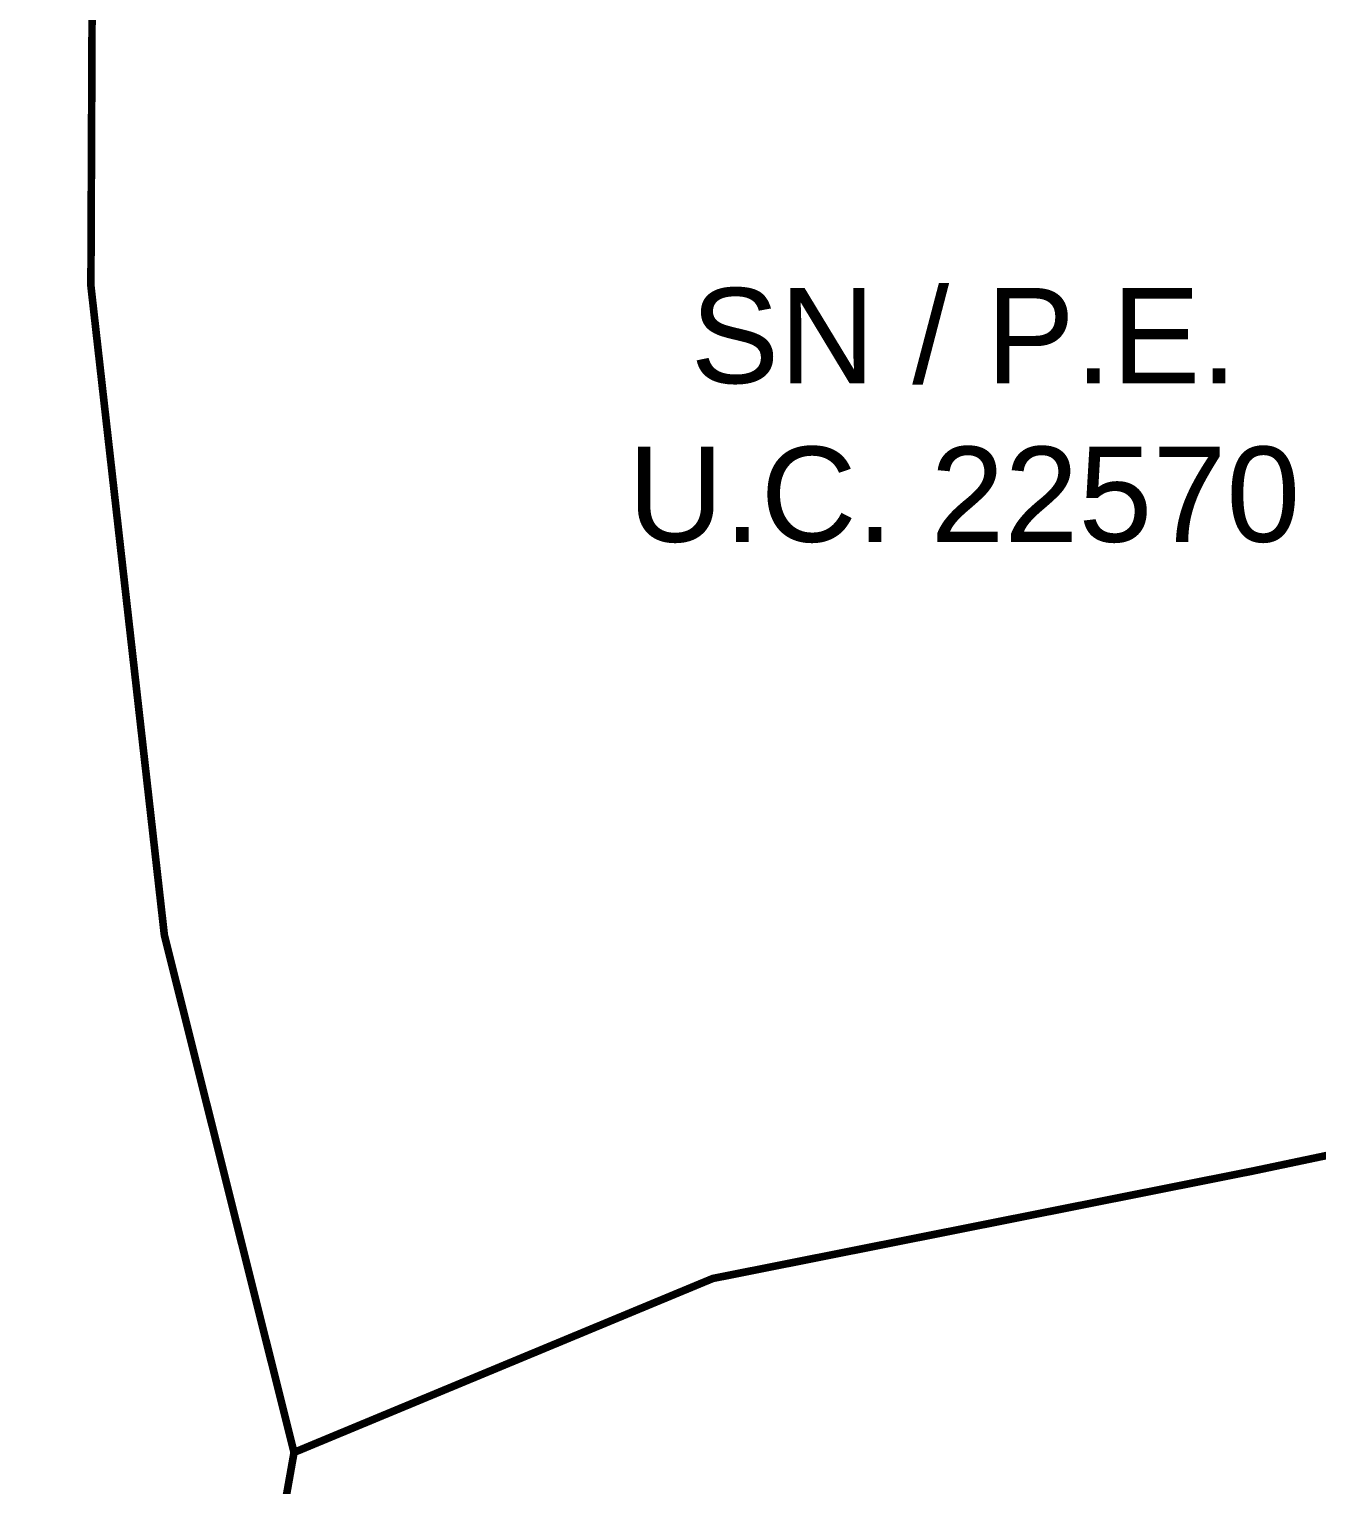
# Model space of a CAD drawing. Header units: metres. Extents: x 561401 to 594056, y 8460144 to 8508504.
# Drawn here: x 586727.39 to 586761.21, y 8501745.9 to 8501784.14 of the extents above; entities that cross this region are included whole.
import ezdxf

# ---------------------------------------------------------------- set-up
doc = ezdxf.new("R2010")
doc.units = ezdxf.units.M
for name, color, linetype in [('1.2. AFECTADOS BASE GRAFICA GORE', 76, 'Continuous'), ('1.2. AFECTADOS BASE GRAFICA SUNARP', 150, 'Continuous'), ('1.2. BASE GRAFICA SUNARP', 150, 'Continuous'), ('1.3 ETIQUETA P.E. Y U.C.', 1, 'Continuous')]:
    doc.layers.add(name, color=color, linetype=linetype)
doc.styles.add('Arial', font='arial.ttf', dxfattribs={"height": 1})

msp = doc.modelspace()

# ---------------------------------------------------------------- linework, layer by layer
at = {"layer": '1.2. AFECTADOS BASE GRAFICA GORE', "color": 64, "linetype": 'Continuous', "lineweight": -3, "const_width": 0.2}
msp.add_lwpolyline([(586728.895, 8501801.607), (586729.06, 8501788.939), (586729.01, 8501777.392), (586730.94, 8501760.336), (586734.346, 8501746.749), (586745.345, 8501751.318), (586759.511, 8501754.137), (586778.303, 8501758.086), (586779.755, 8501759.516), (586774.453, 8501797.957), (586756.576, 8501803.246), (586737.545, 8501809.985), (586734.642, 8501805.956), (586732.309, 8501802.786), (586728.895, 8501801.607)], close=True, dxfattribs=at)
at = {"layer": '1.2. AFECTADOS BASE GRAFICA SUNARP', "color": 64, "linetype": 'Continuous', "lineweight": -3, "const_width": 0.2}
msp.add_lwpolyline([(586770.808, 8501702.958), (586772.606, 8501714.206), (586773.768, 8501717.095), (586772.944, 8501726.053), (586772.985, 8501732.702), (586777.099, 8501748.848), (586778.303, 8501758.086), (586759.511, 8501754.137), (586745.345, 8501751.318), (586734.346, 8501746.749), (586732.861, 8501738.381), (586729.662, 8501733.492), (586723.865, 8501730.052), (586709.13, 8501729.263), (586695.286, 8501732.792), (586681.466, 8501740.08), (586675.99, 8501745.299), (586671.703, 8501752.258), (586667.085, 8501754.007), (586665.386, 8501754.227), (586659.87, 8501754.917), (586655.821, 8501753.487), (586651.468, 8501749.178), (586643.915, 8501741.13)], dxfattribs=at)
at = {"layer": '1.2. BASE GRAFICA SUNARP', "color": 64, "linetype": 'Continuous', "lineweight": -3, "const_width": 0.2}
msp.add_lwpolyline([(586723.865, 8501730.052), (586729.662, 8501733.492), (586732.861, 8501738.381), (586734.346, 8501746.749), (586730.94, 8501760.336), (586729.01, 8501777.392), (586729.06, 8501788.939), (586728.895, 8501801.607), (586718.72, 8501799.967)], dxfattribs=at)

# ---------------------------------------------------------------- texts
at = {"layer": '1.3 ETIQUETA P.E. Y U.C.', "color": 1, "insert": (586751.942, 8501773.984), "char_height": 2.5, "attachment_point": 5, "style": 'Arial'}
msp.add_mtext('SN / P.E.\\PU.C. 22570', dxfattribs=at)

doc.saveas('drawing.dxf')
